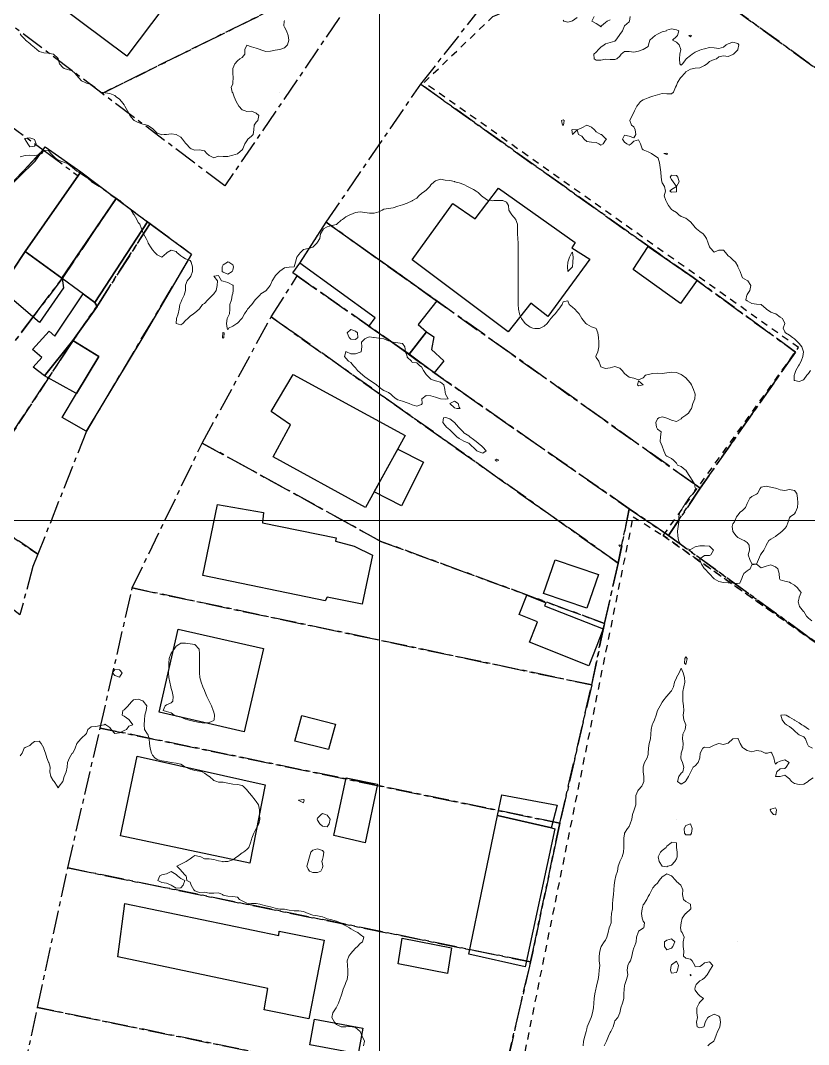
# Model space of a CAD drawing. Header units: centimetres. Extents: x 0 to 642158, y -847 to 649707.
# Drawn here: x 615928.8 to 616012.3, y 621031.9 to 621140.3 of the extents above; entities that cross this region are included whole.
import ezdxf

# ---------------------------------------------------------------- set-up
doc = ezdxf.new("R2010")
doc.units = ezdxf.units.CM
doc.header["$MEASUREMENT"] = 0
doc.linetypes.add('CENTERX2', pattern=[4, 2.5, -0.5, 0.5, -0.5])
doc.linetypes.add('JIS_02_0.7', pattern=[1.35, 0.75, -0.6])
for name, color, linetype, lineweight in [('MEV_grille', 254, 'Continuous', 9), ('WAL_parcellaire agricole', 7, 'JIS_02_0.7', 25), ('WAL_topographie 0.5', 253, 'Continuous', 20)]:
    doc.layers.add(name, color=color, linetype=linetype, lineweight=lineweight)
doc.layers.add('SPW_batiments', color=7, linetype='Continuous')
doc.layers.add('SPW_parcellaire cadastral', color=7, linetype='CENTERX2', lineweight=25, true_color=0xff0542)

# ---------------------------------------------------------------- blocks, each defined once
blk = doc.blocks.new('*U114')
at = {"layer": 'MEV_grille', "transparency": 33554687}
blk.add_lwpolyline([(-1338.46, 0), (1338.46, 0)], dxfattribs=at)
blk = doc.blocks.new('*U115')
at = {"layer": 'MEV_grille', "color": 0, "linetype": 'ByBlock', "lineweight": -2, "transparency": 16777216}
blk.add_blockref('*U114', (0, -1300), dxfattribs=at)
blk = doc.blocks.new('*U112')
at = {"layer": 'MEV_grille', "transparency": 33554687}
blk.add_lwpolyline([(0, 1825.48), (0, -1825.48)], dxfattribs=at)
blk = doc.blocks.new('*U113')
at = {"layer": 'MEV_grille', "color": 0, "linetype": 'ByBlock', "lineweight": -2, "transparency": 16777216}
blk.add_blockref('*U112', (600, 0), dxfattribs=at)

msp = doc.modelspace()

# ---------------------------------------------------------------- linework, layer by layer
at = {"layer": 'SPW_batiments'}
for points in [[(615945.27, 621143.49), (615940.02, 621136.55), (615930.43, 621143.76), (615935.68, 621150.74), (615945.27, 621143.49)], [(615935.16, 621124.29), (615929.28, 621115.85), (615927.95, 621113.88), (615923.9, 621116.48), (615922.94, 621115), (615918.57, 621118.02), (615923.15, 621120.29), (615926.85, 621122.03), (615930.32, 621125.42), (615931.4, 621126.94), (615935.16, 621124.29)], [(615938.89, 621121.46), (615933.14, 621113.03), (615929.28, 621115.85), (615935.16, 621124.29), (615938.89, 621121.46)], [(615987.53, 621116.81), (615987.18, 621116.26), (615989.07, 621115.06), (615984.65, 621108.97), (615982.84, 621110.4), (615980.43, 621107.36), (615970.27, 621114.98), (615974.58, 621120.93), (615976.95, 621119.34), (615979.42, 621122.56), (615987.53, 621116.81)], [(615942.24, 621119), (615936.65, 621110.46), (615933.17, 621113.01), (615933.14, 621113.03), (615938.89, 621121.46), (615942.24, 621119)], [(615946.9, 621115.59), (615941.72, 621106.79), (615935.74, 621096.82), (615933.19, 621098.29), (615934.71, 621100.82), (615937.07, 621104.75), (615934.32, 621106.44), (615936.89, 621110.03), (615936.65, 621110.46), (615942.24, 621119), (615946.9, 621115.59)], [(615969.23, 621113.26), (615972.86, 621110.64), (615970.91, 621108.12), (615971.8, 621107.35), (615969.95, 621104.99), (615965.67, 621107.93), (615966.33, 621108.84), (615958.35, 621114.63), (615961.16, 621118.96), (615969.23, 621113.26)], [(615933.33, 621112), (615930.77, 621108.35), (615922.94, 621115), (615923.9, 621116.48), (615927.95, 621113.88), (615929.28, 621115.85), (615933.14, 621113.03), (615933.17, 621113.01), (615933.33, 621112)], [(616000.44, 621112.83), (615998.7, 621110.37), (615993.67, 621113.94), (615995.25, 621116.41), (616000.44, 621112.83)], [(615936.65, 621110.46), (615936.89, 621110.03), (615934.32, 621106.44), (615931.3, 621102.68), (615930.12, 621103.61), (615931.02, 621104.62), (615930.06, 621105.47), (615931.8, 621107.43), (615932.42, 621106.89), (615935.41, 621111.37), (615936.65, 621110.46)], [(615972.55, 621106.82), (615972.3, 621105.47), (615973.63, 621104.3), (615972.58, 621103.02), (615969.95, 621104.99), (615971.8, 621107.35), (615972.55, 621106.82)], [(615937.07, 621104.75), (615934.71, 621100.82), (615934.62, 621100.87), (615931.3, 621102.68), (615934.32, 621106.44), (615937.07, 621104.75)], [(615969.54, 621096.36), (615965.31, 621088.76), (615955.55, 621094.11), (615957.36, 621097.49), (615955.32, 621098.93), (615957.67, 621102.82), (615969.54, 621096.36)], [(615968.75, 621094.93), (615971.48, 621093.54), (615969.14, 621088.92), (615966.23, 621090.4), (615968.75, 621094.93)], [(615954.52, 621088.21), (615954.4, 621087.12), (615962.22, 621085.55), (615962.14, 621085.2), (615964.13, 621084.65), (615966.07, 621083.72), (615964.95, 621078.51), (615961.25, 621079.24), (615961.06, 621078.88), (615948.08, 621081.56), (615949.65, 621089.08), (615954.52, 621088.21)], [(615990, 621081.66), (615988.78, 621078.1), (615984.18, 621079.65), (615985.41, 621083.22), (615990, 621081.66)], [(615984.39, 621078.59), (615984.3, 621078.35), (615990.51, 621075.89), (615989.82, 621074.15), (615988.97, 621072), (615982.7, 621074.49), (615983.36, 621076.17), (615983.55, 621076.64), (615981.59, 621077.41), (615982.41, 621079.46), (615984.36, 621078.69), (615984.43, 621078.66), (615984.39, 621078.59)], [(615954.52, 621073.83), (615952.48, 621065), (615943.48, 621067.08), (615945.48, 621075.88), (615954.52, 621073.83)], [(615962.16, 621065.81), (615961.4, 621063.14), (615957.83, 621064.01), (615958.59, 621066.73), (615962.16, 621065.81)], [(615954.69, 621059.39), (615953.06, 621051.1), (615939.35, 621053.99), (615941.14, 621062.43), (615954.69, 621059.39)], [(615966.6, 621059.44), (615965.3, 621053.24), (615961.97, 621054.01), (615963.29, 621060.13), (615966.6, 621059.44)], [(615985.62, 621057.24), (615985.04, 621054.95), (615985.01, 621054.81), (615979.29, 621056.14), (615979.77, 621058.32), (615985.62, 621057.24)], [(615985.01, 621054.81), (615985.36, 621054.73), (615982.23, 621040.12), (615976.27, 621041.44), (615979.29, 621056.14), (615985.01, 621054.81)], [(615956.14, 621043.42), (615956.18, 621043.88), (615960.94, 621042.92), (615959.31, 621034.6), (615954.58, 621035.55), (615954.99, 621037.82), (615939.08, 621041.16), (615939.83, 621046.81), (615956.14, 621043.42)], [(615974.42, 621042.12), (615974.01, 621039.41), (615968.77, 621040.44), (615969.19, 621043.13), (615974.42, 621042.12)], [(615964.54, 621030.9), (615959.42, 621031.85), (615959.92, 621034.56), (615965.04, 621033.62), (615964.54, 621030.9)]]:
    msp.add_lwpolyline(points, dxfattribs=at)
at = {"layer": 'SPW_parcellaire cadastral'}
for points in [[(616035.5, 621166.11), (616047.35, 621170.86), (616052.89, 621172.89), (616073.56, 621181.47), (616072.83, 621192.06), (616135.77, 621218.36), (616142.41, 621213.16), (616060.99, 621100.59), (615994.47, 621148.69), (616035.5, 621166.11)], [(615967.07, 621147.26), (615937.43, 621132.6), (615925.29, 621141.75), (615941.69, 621164.38), (615967.07, 621147.26)], [(616031.54, 621061.05), (615997.42, 621085.79), (616000.77, 621090.8), (616010.87, 621105.21), (616000.04, 621113.1), (615996.43, 621115.6), (615971.18, 621133.57), (615977.64, 621141.8), (615978.55, 621142.17), (615994.47, 621148.69), (616060.99, 621100.59), (616031.54, 621061.05)], [(615967.07, 621147.26), (615950.43, 621122.81), (615937.43, 621132.6), (615967.07, 621147.26)], [(615971.18, 621133.57), (615996.43, 621115.6), (616000.04, 621113.1), (616010.87, 621105.21), (616000.77, 621090.8), (615971.87, 621111.35), (615961.16, 621118.96), (615971.18, 621133.57)], [(615868.54, 621112.39), (615877.69, 621115.3), (615877.71, 621115.13), (615880.36, 621115.61), (615880.21, 621116.56), (615883.14, 621117.19), (615885.44, 621117.68), (615897.54, 621121.68), (615898.58, 621117.17), (615927.04, 621129.66), (615931.18, 621126.62), (615926.41, 621121.57), (615923.85, 621120.37), (615914.09, 621115.78), (615909.93, 621113.83), (615908.43, 621113.13), (615907.16, 621111.34), (615901.75, 621103.71), (615885.72, 621099.03), (615877.32, 621097.73), (615876.28, 621107.21), (615869.42, 621104.53), (615868.54, 621112.39)], [(615924.07, 621100.91), (615914.09, 621115.78), (615923.85, 621120.37), (615926.41, 621121.57), (615931.18, 621126.62), (615934.88, 621123.88), (615935.16, 621124.29), (615938.9, 621121.46), (615933.18, 621113), (615930.33, 621109.23), (615924.07, 621100.91)], [(615927.8, 621096.48), (615925.95, 621096.22), (615924.26, 621096.98), (615923.12, 621098.41), (615923.53, 621100.2), (615923.63, 621100.33), (615924.07, 621100.91), (615930.33, 621109.23), (615933.18, 621113), (615938.9, 621121.46), (615942.5, 621118.82), (615937.03, 621110.3), (615934.34, 621106.43), (615927.8, 621096.48)], [(615930.62, 621083.81), (615923.15, 621088.89), (615926.32, 621094.06), (615927.8, 621096.48), (615934.34, 621106.43), (615937.03, 621110.3), (615942.5, 621118.82), (615946.9, 621115.59), (615935.75, 621096.82), (615930.62, 621083.81)], [(616000.77, 621090.8), (615997.42, 621085.79), (615993.25, 621088.61), (615972.42, 621103.14), (615969.16, 621105.52), (615958.09, 621113.27), (615957.64, 621113.6), (615958.35, 621114.62), (615961.16, 621118.96), (615971.87, 621111.35), (616000.77, 621090.8)], [(615955.32, 621108.93), (615958.09, 621113.27), (615969.16, 621105.52), (615972.42, 621103.14), (615993.25, 621088.61), (615992.09, 621082.87), (615955.32, 621108.93)], [(615901.75, 621103.71), (615907.16, 621111.34), (615926.32, 621094.06), (615923.15, 621088.89), (615930.62, 621083.81), (615930.08, 621082.5), (615928.71, 621077.37), (615919.48, 621084.65), (615922.72, 621088.46), (615917.23, 621092.8), (615914.13, 621088.87), (615911.22, 621091.2), (615899.45, 621100.47), (615901.75, 621103.71)], [(616031.54, 621061.05), (616071.3, 621032.52), (616131.44, 621110.21), (616203.86, 621055.11), (616144.73, 620974.53), (616080.2, 620885.53), (616077.16, 620887.87), (616061.83, 620900.38), (616015.82, 620937.44), (615969, 620975.45), (615975.67, 621007.18), (615976.31, 621011.06), (615979.34, 621025.79), (615982.81, 621040.63), (615983.01, 621041.57), (615985.55, 621053.65), (615985.91, 621055.31), (615989.28, 621069.96), (615990.63, 621076.48), (615992.09, 621082.87), (615993.25, 621088.61), (615997.42, 621085.79), (616031.54, 621061.05)], [(615955.32, 621108.93), (615992.09, 621082.87), (615990.63, 621076.48), (615966.96, 621085.16), (615948.03, 621095.58), (615955.32, 621108.93)], [(615990.63, 621076.48), (615989.28, 621069.96), (615940.61, 621080.23), (615948.03, 621095.58), (615966.96, 621085.16), (615990.63, 621076.48)], [(615989.28, 621069.96), (615985.91, 621055.31), (615937.22, 621065.39), (615940.61, 621080.23), (615989.28, 621069.96)], [(615985.91, 621055.31), (615985.55, 621053.65), (615983.01, 621041.57), (615982.81, 621040.63), (615933.78, 621050.58), (615937.22, 621065.39), (615985.91, 621055.31)], [(615930.57, 621035.79), (615933.78, 621050.58), (615982.81, 621040.63), (615979.34, 621025.79), (615930.57, 621035.79)], [(615976.31, 621011.06), (615967.94, 621012.78), (615964.95, 621013.39), (615927.39, 621021.08), (615930.57, 621035.79), (615979.34, 621025.79), (615976.31, 621011.06)]]:
    msp.add_lwpolyline(points, dxfattribs=at)
at = {"layer": 'WAL_parcellaire agricole'}
for points in [[(616185.18, 621179.79), (616158.05, 621144.69), (616071.36, 621033.53), (615996.86, 621085.77), (616011.19, 621105.69), (615971.52, 621133.77), (615978.81, 621140.74), (616073.97, 621180.78), (616142.8, 621213.76), (616185.18, 621179.79)], [(615993.69, 621087.77), (615996.86, 621085.77), (616071.36, 621033.53), (616158.05, 621144.69), (616223.15, 621092.3), (616150.53, 620998.96), (616089.78, 620911.09), (616081.78, 620901.78), (616076.08, 620902.28), (616069.98, 620895.38), (615970.47, 620972.87), (615993.69, 621087.77)]]:
    msp.add_lwpolyline(points, dxfattribs=at)
at = {"layer": 'WAL_topographie 0.5'}
for points in [[(615956.75, 621140.34), (615956.71, 621140.25), (615956.67, 621139.75), (615956.75, 621139.61), (615956.96, 621139.25), (615957.12, 621138.75), (615957.21, 621138.25), (615957.07, 621137.75), (615956.75, 621137.44), (615956.25, 621137.25), (615956.25, 621137.25), (615955.75, 621137.19), (615955.25, 621137.08), (615954.75, 621137.04), (615954.25, 621137.22), (615954.17, 621137.25), (615953.75, 621137.4), (615953.25, 621137.55), (615952.75, 621137.73), (615952.55, 621137.25), (615952.53, 621136.75), (615952.25, 621136.4), (615952, 621136.25), (615951.75, 621136.05), (615951.49, 621135.75), (615951.28, 621135.25), (615951.27, 621134.75), (615951.31, 621134.25), (615951.28, 621133.75), (615951.25, 621133.6), (615951.1, 621133.25), (615951.18, 621132.75), (615951.25, 621132.68), (615951.42, 621132.25), (615951.61, 621131.75), (615951.75, 621131.49), (615951.9, 621131.25), (615952.25, 621130.86), (615952.58, 621130.75), (615952.75, 621130.7), (615953.25, 621130.73), (615953.75, 621130.52), (615954.02, 621130.25), (615953.92, 621129.75), (615953.75, 621129.55), (615953.54, 621129.25), (615953.49, 621128.75), (615953.42, 621128.25), (615953.25, 621128.09), (615952.87, 621127.75), (615952.75, 621127.59), (615952.54, 621127.25), (615952.34, 621126.75), (615952.25, 621126.63), (615951.81, 621126.25)], [(615986.25, 621140.38), (615986.34, 621140.25), (615986.75, 621140.15), (615987.16, 621140.25), (615987.25, 621140.29), (615987.75, 621140.63)], [(615989.53, 621140.75), (615989.31, 621140.25), (615989.75, 621140.02), (615990.15, 621139.75), (615990.25, 621139.66), (615990.32, 621139.75), (615990.75, 621140.11), (615990.91, 621140.25), (615991.25, 621140.39)], [(615993.35, 621140.75), (615993.29, 621140.25), (615993.25, 621140.19), (615992.75, 621139.75), (615992.75, 621139.75), (615992.54, 621139.25), (615992.25, 621138.83), (615992.19, 621138.75), (615991.83, 621138.25), (615991.75, 621138.14), (615991.25, 621138), (615990.75, 621137.86), (615990.61, 621137.75), (615990.25, 621137.52), (615990.02, 621137.25), (615989.75, 621136.98), (615989.52, 621136.75), (615989.54, 621136.25), (615989.75, 621136.11), (615990.25, 621136.12), (615990.75, 621136.22), (615991.25, 621136.21), (615991.75, 621136.19), (615991.93, 621136.25), (615992.25, 621136.55), (615992.39, 621136.75), (615992.75, 621137.05), (615993.25, 621137.04), (615993.75, 621136.97), (615994.25, 621137.09), (615994.75, 621137.25), (615994.75, 621137.25), (615995.25, 621137.58), (615995.3, 621137.75), (615995.45, 621138.25), (615995.75, 621138.52), (615996.01, 621138.75), (615996.25, 621138.87), (615996.75, 621139.12), (615997.19, 621139.25), (615997.25, 621139.29), (615997.75, 621139.43), (615998.25, 621139.34), (615998.5, 621139.25), (615998.38, 621138.75), (615998.25, 621138.65), (615997.85, 621138.25), (615998.25, 621138.03), (615998.56, 621137.75), (615998.72, 621137.25), (615998.61, 621136.75), (615998.57, 621136.25), (615998.63, 621135.75), (615998.75, 621135.58), (615998.9, 621135.75), (615999.25, 621136.19), (615999.29, 621136.25), (615999.75, 621136.63), (615999.92, 621136.75), (616000.25, 621136.99), (616000.75, 621137.2), (616000.92, 621137.25), (616001.25, 621137.32), (616001.75, 621137.46), (616002.25, 621137.44), (616002.75, 621137.35), (616003.25, 621137.52), (616003.52, 621137.75), (616003.75, 621137.85), (616004.25, 621138.02), (616004.75, 621137.88), (616004.86, 621137.75), (616004.78, 621137.25), (616004.75, 621137.23), (616004.3, 621136.75), (616004.25, 621136.71), (616003.75, 621136.5), (616003.25, 621136.6), (616002.75, 621136.48), (616002.5, 621136.25), (616002.25, 621136.18), (616001.75, 621135.99), (616001.51, 621135.75), (616001.25, 621135.56), (616000.75, 621135.3), (616000.25, 621135.27), (616000.12, 621135.25), (615999.75, 621135.19), (615999.25, 621134.89), (615999.16, 621134.75), (615998.75, 621134.32), (615998.7, 621134.25), (615998.36, 621133.75), (615998.25, 621133.43), (615998.15, 621133.25), (615997.95, 621132.75), (615997.75, 621132.55), (615997.25, 621132.56), (615996.75, 621132.6), (615996.25, 621132.47), (615995.75, 621132.31), (615995.53, 621132.25), (615995.25, 621132.13), (615994.75, 621131.93), (615994.46, 621131.75), (615994.25, 621131.47), (615994.05, 621131.25), (615993.82, 621130.75), (615993.75, 621130.58), (615993.56, 621130.25), (615993.32, 621129.75), (615993.5, 621129.25), (615993.75, 621129.07), (615993.88, 621128.75), (615993.97, 621128.25), (615993.75, 621127.89), (615993.25, 621128.08), (615992.75, 621128.17), (615992.54, 621127.75), (615992.75, 621127.44), (615993, 621127.25), (615993.25, 621127.14), (615993.46, 621127.25), (615993.75, 621127.54), (615994.25, 621127.69), (615994.47, 621127.25), (615994.63, 621126.75), (615994.75, 621126.62), (615995.25, 621126.41), (615995.62, 621126.25), (615995.75, 621126.14), (615996.25, 621125.82), (615996.32, 621125.75), (615996.47, 621125.25), (615996.53, 621124.75), (615996.62, 621124.25), (615996.63, 621123.75), (615996.7, 621123.25), (615996.75, 621123.12), (615996.98, 621122.75), (615997.1, 621122.25), (615996.96, 621121.75), (615997.12, 621121.25), (615997.25, 621121.04), (615997.43, 621120.75), (615997.75, 621120.32), (615997.86, 621120.25), (615998.25, 621120), (615998.51, 621119.75), (615998.75, 621119.58), (615999.25, 621119.4), (615999.44, 621119.25), (615999.75, 621119.02), (615999.95, 621118.75), (616000.25, 621118.39), (616000.38, 621118.25), (616000.75, 621117.97), (616001.08, 621117.75), (616001.25, 621117.54), (616001.45, 621117.25), (616001.62, 621116.75), (616001.75, 621116.36), (616001.82, 621116.25), (616002.25, 621115.79), (616002.75, 621115.99), (616003.25, 621115.99), (616003.46, 621115.75), (616003.75, 621115.42), (616003.94, 621115.25), (616004.25, 621114.97), (616004.53, 621114.75), (616004.75, 621114.31), (616004.78, 621114.25), (616005.02, 621113.75), (616005.18, 621113.25), (616005.25, 621113.08), (616005.75, 621112.79), (616005.81, 621112.75), (616006.13, 621112.25), (616006.03, 621111.75), (616005.75, 621111.31), (616005.71, 621111.25), (616005.61, 621110.75), (616005.75, 621110.63), (616006.25, 621110.35), (616006.75, 621110.28), (616007.25, 621110.25), (616007.25, 621110.25), (616007.75, 621109.79), (616007.79, 621109.75), (616008.25, 621109.43), (616008.75, 621109.27), (616008.79, 621109.25), (616009.25, 621108.92), (616009.5, 621108.75), (616009.75, 621108.25), (616009.75, 621108.25), (616009.75, 621108.25), (616009.55, 621107.75), (616009.75, 621107.37), (616009.82, 621107.25), (616010.25, 621107.01), (616010.55, 621106.75), (616010.75, 621106.63), (616011.11, 621106.25), (616011.25, 621106.13), (616011.55, 621105.75), (616011.71, 621105.25), (616011.66, 621104.75), (616011.48, 621104.25), (616011.25, 621103.85), (616011.2, 621103.75), (616010.91, 621103.25), (616010.75, 621102.83), (616010.72, 621102.75), (616010.73, 621102.25), (616010.75, 621102.2), (616011.25, 621102.11), (616011.64, 621102.25), (616011.75, 621102.31), (616012.07, 621102.75), (616012.25, 621102.95), (616012.46, 621103.25)], [(615951.81, 621126.25), (615951.75, 621126.21), (615951.25, 621126.05), (615950.75, 621125.93), (615950.25, 621125.94), (615949.75, 621125.96), (615949.25, 621125.79), (615948.75, 621126.04), (615948.52, 621126.25), (615948.25, 621126.54), (615947.75, 621126.63), (615947.25, 621126.6), (615946.86, 621126.75), (615946.75, 621126.8), (615946.31, 621127.25), (615946.25, 621127.35), (615945.92, 621127.75), (615945.75, 621127.97), (615945.25, 621128.25), (615945.25, 621128.25), (615944.75, 621128.31), (615944.25, 621128.26), (615944, 621128.25), (615943.75, 621128.23), (615943.68, 621128.25), (615943.25, 621128.4), (615942.89, 621128.75), (615942.75, 621128.89), (615942.25, 621129.22), (615942.2, 621129.25), (615941.75, 621129.36), (615941.25, 621129.51), (615940.83, 621129.75), (615940.75, 621129.8), (615940.37, 621130.25), (615940.25, 621130.5), (615940.1, 621130.75), (615939.84, 621131.25), (615939.75, 621131.4), (615939.47, 621131.75), (615939.25, 621131.99), (615938.92, 621132.25), (615938.75, 621132.39), (615938.25, 621132.6), (615937.75, 621132.66), (615937.29, 621132.75), (615937.25, 621132.76), (615936.75, 621133.14), (615936.64, 621133.25), (615936.25, 621133.55), (615935.75, 621133.7), (615935.63, 621133.75), (615935.25, 621133.93), (615934.95, 621134.25), (615934.75, 621134.5), (615934.53, 621134.75), (615934.25, 621134.98), (615933.75, 621135.14), (615933.41, 621135.25), (615933.25, 621135.34), (615932.92, 621135.75), (615932.78, 621136.25), (615932.75, 621136.3), (615932.27, 621136.75), (615932.25, 621136.76), (615931.75, 621136.86), (615931.25, 621136.89), (615930.75, 621137.05), (615930.5, 621137.25), (615930.25, 621137.46), (615929.92, 621137.75), (615929.75, 621137.9), (615929.31, 621138.25), (615929.25, 621138.3), (615928.83, 621138.75), (615928.75, 621138.91)], [(615999.85, 621138.75), (615999.75, 621138.58), (615999.58, 621138.75), (615999.75, 621138.79), (615999.85, 621138.75)], [(615956.25, 621132.75), (615956.25, 621132.75), (615956.25, 621132.75), (615956.25, 621132.75), (615956.25, 621132.75)], [(615986.25, 621129.23), (615986.3, 621129.25), (615986.38, 621129.75), (615986.25, 621129.81), (615986.08, 621129.75), (615986.2, 621129.25), (615986.25, 621129.23)], [(615990.25, 621127.11), (615990.5, 621127.25), (615990.75, 621127.65), (615990.85, 621127.75), (615990.75, 621127.83), (615990.33, 621128.25), (615990.25, 621128.27), (615989.75, 621128.54), (615989.58, 621128.75), (615989.25, 621129.03), (615988.75, 621129.25), (615988.25, 621128.96), (615987.75, 621128.75), (615987.89, 621128.25), (615988.25, 621128.08), (615988.47, 621127.75), (615988.75, 621127.53), (615989.25, 621127.45), (615989.75, 621127.39), (615990.03, 621127.25), (615990.25, 621127.11)], [(615930.44, 621127.25), (615930.25, 621127.01), (615929.75, 621126.95), (615929.56, 621127.25), (615929.25, 621127.72), (615929.2, 621127.75), (615929.25, 621127.82), (615929.75, 621127.91), (615930.19, 621127.75), (615930.25, 621127.71), (615930.44, 621127.25)], [(615987.25, 621128.25), (615987.75, 621128.75), (615987.25, 621128.77), (615987.19, 621128.75), (615987.25, 621128.25)], [(615928.75, 621125.9), (615929.25, 621126.04), (615929.75, 621126.08), (615930.25, 621126.03), (615930.75, 621126.09), (615931.03, 621126.25), (615931.25, 621126.58), (615931.75, 621126.55), (615932, 621126.25), (615932.25, 621126), (615932.48, 621125.75), (615932.75, 621125.53), (615933.25, 621125.36), (615933.55, 621125.25), (615933.75, 621125.17), (615934.25, 621124.78), (615934.28, 621124.75), (615934.75, 621124.37), (615934.95, 621124.25), (615935.25, 621124.06), (615935.73, 621123.75), (615935.75, 621123.73), (615936.25, 621123.3), (615936.31, 621123.25), (615936.75, 621122.97), (615937.12, 621122.75), (615937.25, 621122.67), (615937.75, 621122.36), (615937.89, 621122.25), (615938.25, 621121.98), (615938.57, 621121.75), (615938.75, 621121.61), (615939.25, 621121.28), (615939.28, 621121.25), (615939.75, 621120.83), (615939.86, 621120.75), (615940.25, 621120.45), (615940.48, 621120.25), (615940.75, 621119.83), (615940.82, 621119.75), (615941.1, 621119.25), (615941.25, 621118.92), (615941.4, 621118.75), (615941.59, 621118.25), (615941.75, 621117.89), (615941.82, 621117.75), (615942.08, 621117.25), (615942.25, 621116.88), (615942.31, 621116.75), (615942.6, 621116.25), (615942.75, 621116.05), (615943.01, 621115.75), (615943.25, 621115.51), (615943.75, 621115.25), (615944.25, 621115.69), (615944.3, 621115.75), (615944.75, 621116.02), (615945.25, 621115.88), (615945.35, 621115.75), (615945.75, 621115.39), (615945.98, 621115.25), (615946.25, 621115.1), (615946.75, 621114.92), (615946.86, 621114.75), (615947.01, 621114.25), (615947, 621113.75), (615946.81, 621113.25), (615946.75, 621113.15), (615946.42, 621112.75), (615946.25, 621112.29), (615946.24, 621112.25), (615946.25, 621111.75), (615946.25, 621111.75), (615946.25, 621111.75), (615946.1, 621111.25), (615945.87, 621110.75), (615945.75, 621110.45), (615945.66, 621110.25), (615945.58, 621109.75), (615945.49, 621109.25), (615945.29, 621108.75), (615945.25, 621108.25), (615945.75, 621108.09), (615945.96, 621108.25), (615946.25, 621108.54), (615946.5, 621108.75), (615946.75, 621109.03), (615947.11, 621109.25), (615947.25, 621109.38), (615947.7, 621109.75), (615947.75, 621109.79), (615948.07, 621110.25), (615948.25, 621110.37), (615948.63, 621110.75), (615948.75, 621110.88), (615949.13, 621111.25), (615949.25, 621111.38), (615949.51, 621111.75), (615949.62, 621112.25), (615949.65, 621112.75), (615949.25, 621113.25), (615949.25, 621113.25), (615949.25, 621113.25), (615949.75, 621113.31), (615949.8, 621113.25), (615950.08, 621112.75), (615950.25, 621112.73), (615950.75, 621112.57), (615951.25, 621112.31), (615951.31, 621112.25), (615951.3, 621111.75), (615951.25, 621111.42), (615951.2, 621111.25), (615951.11, 621110.75), (615950.95, 621110.25), (615950.95, 621109.75), (615950.91, 621109.25), (615950.75, 621108.9), (615950.66, 621108.75), (615950.6, 621108.25), (615950.67, 621107.75), (615950.75, 621107.58), (615950.82, 621107.75), (615951.25, 621107.97), (615951.7, 621108.25), (615951.75, 621108.28), (615952.22, 621108.75), (615952.25, 621108.8), (615952.51, 621109.25), (615952.75, 621109.62), (615952.83, 621109.75), (615953.25, 621110.22), (615953.28, 621110.25), (615953.63, 621110.75), (615953.75, 621110.86), (615954.11, 621111.25), (615954.25, 621111.37), (615954.75, 621111.71), (615954.79, 621111.75), (615955.22, 621112.25), (615955.25, 621112.32), (615955.43, 621112.75), (615955.74, 621113.25), (615955.75, 621113.27), (615956.22, 621113.75), (615956.25, 621113.78), (615956.75, 621114.13), (615957.25, 621114.22), (615957.75, 621114.24), (615957.77, 621114.25), (615957.9, 621114.75), (615958.03, 621115.25), (615958.25, 621115.56), (615958.42, 621115.75), (615958.75, 621116.07), (615959.25, 621116.19), (615959.54, 621116.25), (615959.75, 621116.31), (615960.16, 621116.75), (615960.25, 621116.85), (615960.47, 621117.25), (615960.54, 621117.75), (615960.75, 621118.1), (615960.87, 621118.25), (615961.25, 621118.46), (615961.75, 621118.63), (615962.25, 621118.74), (615962.28, 621118.75), (615962.75, 621119.19), (615962.88, 621119.25), (615963.25, 621119.55), (615963.65, 621119.75), (615963.75, 621119.77), (615964.25, 621119.98), (615964.75, 621120.07), (615965.25, 621120.01), (615965.75, 621119.92), (615966.25, 621119.93), (615966.75, 621120.06), (615967.07, 621120.25), (615967.25, 621120.36), (615967.75, 621120.43), (615968.25, 621120.49), (615968.75, 621120.68), (615969, 621120.75), (615969.25, 621120.8), (615969.75, 621120.98), (615970.25, 621121.23), (615970.3, 621121.25), (615970.75, 621121.5), (615970.97, 621121.75), (615971.25, 621122), (615971.61, 621122.25), (615971.75, 621122.35), (615972.12, 621122.75), (615972.25, 621122.91), (615972.61, 621123.25), (615972.75, 621123.35), (615973.25, 621123.52), (615973.75, 621123.42), (615974.25, 621123.37), (615974.75, 621123.27), (615974.8, 621123.25), (615975.25, 621123.12), (615975.75, 621122.95), (615976.14, 621122.75), (615976.25, 621122.69), (615976.75, 621122.42), (615977.04, 621122.25), (615977.25, 621122.11), (615977.62, 621121.75), (615977.75, 621121.65), (615978.25, 621121.3), (615978.64, 621121.25), (615978.75, 621121.24), (615978.92, 621121.25), (615979.25, 621121.27), (615979.75, 621121.27), (615979.86, 621121.25), (615980.25, 621121.08), (615980.46, 621120.75), (615980.51, 621120.25), (615980.75, 621119.84), (615980.81, 621119.75), (615981.24, 621119.25), (615981.25, 621119.22), (615981.43, 621118.75), (615981.43, 621118.25), (615981.43, 621117.75), (615981.45, 621117.25), (615981.48, 621116.75), (615981.5, 621116.25), (615981.5, 621115.75), (615981.5, 621115.25), (615981.5, 621114.75), (615981.5, 621114.25), (615981.5, 621113.75), (615981.5, 621113.25), (615981.5, 621112.75), (615981.5, 621112.25), (615981.5, 621111.75), (615981.5, 621111.25), (615981.5, 621110.75), (615981.5, 621110.25), (615981.52, 621109.75), (615981.62, 621109.25), (615981.75, 621108.98), (615981.85, 621108.75), (615982.23, 621108.25), (615982.25, 621108.23), (615982.75, 621107.86), (615983.04, 621107.75), (615983.25, 621107.7), (615983.75, 621107.71), (615983.82, 621107.75), (615984.25, 621107.97), (615984.55, 621108.25), (615984.75, 621108.49), (615984.97, 621108.75), (615985.25, 621109.1), (615985.41, 621109.25), (615985.75, 621109.72), (615985.8, 621109.75), (615986.16, 621110.25), (615986.25, 621110.55), (615986.75, 621110.64), (615986.91, 621110.25), (615987.25, 621109.98), (615987.49, 621109.75), (615987.75, 621109.46), (615987.97, 621109.25), (615988.25, 621108.75), (615988.25, 621108.75), (615988.66, 621108.25), (615988.75, 621108.16), (615989.25, 621107.9), (615989.67, 621107.75), (615989.75, 621107.7), (615989.95, 621107.25), (615990, 621106.75), (615990.03, 621106.25), (615990.05, 621105.75), (615989.92, 621105.25), (615989.75, 621104.85), (615989.73, 621104.75), (615989.75, 621104.62), (615990.05, 621104.25), (615990.2, 621103.75), (615990.25, 621103.65), (615990.75, 621103.47), (615991.25, 621103.54), (615991.75, 621103.67), (615992.25, 621103.51), (615992.5, 621103.25), (615992.75, 621102.96), (615992.98, 621102.75), (615993.25, 621102.55), (615993.75, 621102.44), (615994.25, 621102.28), (615994.75, 621102.48), (615995, 621102.75), (615995.25, 621102.84), (615995.75, 621102.96), (615996.25, 621102.98), (615996.75, 621102.96), (615997.25, 621103.01), (615997.75, 621103.1), (615998.25, 621103.04), (615998.75, 621102.85), (615998.88, 621102.75), (615999.25, 621102.47), (615999.45, 621102.25), (615999.75, 621101.93), (615999.85, 621101.75), (616000.07, 621101.25), (616000.24, 621100.75), (616000.21, 621100.25), (616000, 621099.75), (615999.84, 621099.25), (615999.75, 621099.09), (615999.53, 621098.75), (615999.25, 621098.54), (615998.84, 621098.25), (615998.75, 621098.14), (615998.25, 621097.87), (615997.75, 621098), (615997.25, 621098.2), (615997.13, 621098.25), (615996.75, 621098.35), (615996.38, 621098.25), (615996.25, 621098.13), (615996.09, 621097.75), (615996.16, 621097.25), (615996.25, 621097.04), (615996.64, 621096.75), (615996.56, 621096.25), (615996.54, 621095.75), (615996.75, 621095.25), (615996.75, 621095.25), (615996.91, 621094.75), (615997.15, 621094.25), (615997.25, 621094.18), (615997.75, 621093.95), (615997.96, 621093.75), (615998.25, 621093.43), (615998.38, 621093.25), (615998.75, 621093.08), (615999.18, 621092.75), (615999.25, 621092.69), (615999.55, 621092.25), (615999.75, 621091.93), (615999.86, 621091.75), (616000.16, 621091.25), (616000.25, 621090.83), (616000.27, 621090.75), (616000.25, 621090.69), (616000.05, 621090.25), (615999.75, 621089.94), (615999.57, 621089.75), (615999.25, 621089.26), (615999.24, 621089.25), (615998.95, 621088.75), (615998.75, 621088.44), (615998.62, 621088.25), (615998.53, 621087.75), (615998.52, 621087.25), (615998.43, 621086.75), (615998.37, 621086.25), (615998.4, 621085.75), (615998.48, 621085.25), (615998.75, 621084.77), (615998.78, 621084.75), (615999.25, 621084.41), (615999.75, 621084.32), (616000.25, 621084.57), (616000.75, 621084.69), (616001.25, 621084.68), (616001.75, 621084.65), (616002.2, 621084.25), (616001.9, 621083.75), (616001.75, 621083.68), (616001.25, 621083.68), (616000.75, 621083.33), (616000.73, 621083.25), (616000.75, 621083.2), (616000.9, 621082.75), (616001.25, 621082.26), (616001.26, 621082.25), (616001.74, 621081.75), (616001.75, 621081.74), (616002.22, 621081.25), (616002.25, 621081.21), (616002.75, 621080.92), (616003.25, 621080.82), (616003.75, 621080.79), (616004.25, 621080.76), (616004.32, 621080.75), (616004.75, 621080.69), (616004.96, 621080.75), (616005.18, 621081.25), (616005.25, 621081.44), (616005.39, 621081.75), (616005.75, 621082.06), (616006.06, 621082.25), (616006.25, 621082.67), (616006.75, 621082.75), (616006.25, 621082.78), (616006.04, 621083.25), (616005.87, 621083.75), (616005.99, 621084.25), (616005.95, 621084.75), (616005.75, 621085.03), (616005.43, 621085.25), (616005.25, 621085.34), (616004.75, 621085.56), (616004.6, 621085.75), (616004.25, 621086.22), (616004.23, 621086.25), (616004.15, 621086.75), (616004.25, 621087.02), (616004.4, 621087.25), (616004.62, 621087.75), (616004.75, 621087.93), (616005.02, 621088.25), (616005.25, 621088.42), (616005.58, 621088.75), (616005.75, 621089.17), (616005.78, 621089.25), (616006.05, 621089.75), (616006.25, 621089.9), (616006.75, 621090.17), (616006.84, 621090.25), (616007.13, 621090.75), (616007.25, 621090.9), (616007.75, 621091.02), (616008.25, 621090.9), (616008.75, 621090.8), (616008.9, 621090.75), (616009.25, 621090.61), (616009.75, 621090.54), (616010.25, 621090.66), (616010.75, 621090.56), (616011.02, 621090.25), (616011.1, 621089.75), (616011.11, 621089.25), (616011.09, 621088.75), (616010.87, 621088.25), (616010.75, 621088.07), (616010.31, 621087.75), (616010.25, 621087.67), (616010.11, 621087.25), (616009.91, 621086.75), (616009.75, 621086.54), (616009.46, 621086.25), (616009.25, 621086.08), (616008.84, 621085.75), (616008.75, 621085.68), (616008.25, 621085.41), (616008.05, 621085.25), (616007.77, 621084.75), (616007.75, 621084.72), (616007.52, 621084.25), (616007.25, 621083.86), (616007.17, 621083.75), (616006.94, 621083.25), (616006.75, 621082.75), (616007.25, 621082.36), (616007.75, 621082.54), (616008.25, 621082.69), (616008.75, 621082.47), (616009, 621082.25), (616009.14, 621081.75), (616009.18, 621081.25), (616009.25, 621081.08), (616009.75, 621080.94), (616010.25, 621080.85), (616010.39, 621080.75), (616010.75, 621080.51), (616011.09, 621080.25), (616011.25, 621080.01), (616011.48, 621079.75), (616011.27, 621079.25), (616011.25, 621079.18), (616011.15, 621078.75), (616011.25, 621078.42), (616011.3, 621078.25), (616011.73, 621077.75), (616011.75, 621077.73), (616012.03, 621077.25), (616012.25, 621077.03), (616012.6, 621076.75)], [(615997.31, 621126.25), (615997.25, 621126.15), (615996.92, 621126.25), (615997.25, 621126.29), (615997.31, 621126.25)], [(615998.28, 621122.25), (615998.25, 621122.19), (615997.75, 621122.16), (615997.55, 621122.25), (615997.75, 621122.42), (615998.25, 621122.75), (615997.92, 621123.25), (615997.75, 621123.5), (615997.6, 621123.75), (615997.75, 621123.94), (615998.25, 621123.92), (615998.4, 621123.75), (615998.55, 621123.25), (615998.25, 621122.75), (615998.28, 621122.25)], [(615986.75, 621113.75), (615986.75, 621113.75), (615986.75, 621113.75), (615986.73, 621114.25), (615986.75, 621114.75), (615986.75, 621114.75), (615986.92, 621115.25), (615987.19, 621115.75), (615987.25, 621115.78), (615987.26, 621115.75), (615987.31, 621115.25), (615987.29, 621114.75), (615987.25, 621114.25), (615987.25, 621114.25), (615986.75, 621113.75)], [(615951.2, 621113.75), (615950.75, 621113.46), (615950.25, 621113.66), (615950.15, 621113.75), (615950.15, 621114.25), (615950.25, 621114.45), (615950.7, 621114.75), (615950.75, 621114.78), (615950.83, 621114.75), (615951.25, 621114.44), (615951.34, 621114.25), (615951.25, 621113.88), (615951.2, 621113.75)], [(615950.25, 621106.67), (615950.32, 621106.75), (615950.35, 621107.25), (615950.25, 621107.29), (615950.22, 621107.25), (615950.17, 621106.75), (615950.25, 621106.67)], [(615964.25, 621106.55), (615964.51, 621106.75), (615964.46, 621107.25), (615964.25, 621107.44), (615963.75, 621107.62), (615963.38, 621107.25), (615963.6, 621106.75), (615963.75, 621106.57), (615964.25, 621106.55)], [(615971.25, 621099.66), (615971.31, 621099.75), (615971.28, 621100.25), (615971.75, 621100.63), (615972.25, 621100.58), (615972.75, 621100.43), (615973.25, 621100.25), (615973.25, 621100.25), (615973.75, 621100.22), (615974.08, 621100.25), (615973.78, 621100.75), (615973.75, 621100.95), (615973.71, 621101.25), (615973.61, 621101.75), (615973.25, 621102.02), (615972.75, 621102.15), (615972.53, 621102.25), (615972.25, 621102.35), (615971.81, 621102.75), (615971.75, 621102.84), (615971.45, 621103.25), (615971.25, 621103.65), (615971.07, 621103.75), (615970.75, 621104.07), (615970.25, 621104.1), (615970.2, 621104.25), (615969.75, 621104.68), (615969.72, 621104.75), (615969.56, 621105.25), (615969.5, 621105.75), (615969.25, 621106.11), (615968.75, 621106.19), (615968.25, 621106.25), (615968.25, 621106.25), (615967.75, 621106.41), (615967.25, 621106.62), (615966.75, 621106.69), (615966.25, 621106.74), (615966.18, 621106.75), (615965.75, 621106.82), (615965.52, 621106.75), (615965.25, 621106.63), (615964.88, 621106.25), (615964.93, 621105.75), (615964.85, 621105.25), (615964.75, 621105.2), (615964.25, 621105.04), (615963.75, 621105.03), (615963.3, 621105.25), (615963.25, 621105.27), (615963.22, 621105.25), (615963.11, 621104.75), (615963.25, 621104.57), (615963.52, 621104.25), (615963.75, 621104.1), (615964.05, 621103.75), (615964.25, 621103.55), (615964.48, 621103.25), (615964.75, 621103), (615965.03, 621102.75), (615965.25, 621102.59), (615965.75, 621102.25), (615965.75, 621102.25), (615966.25, 621101.93), (615966.47, 621101.75), (615966.75, 621101.52), (615967.09, 621101.25), (615967.25, 621101.15), (615967.75, 621100.92), (615967.99, 621100.75), (615968.25, 621100.52), (615968.58, 621100.25), (615968.75, 621100.16), (615969.25, 621100.01), (615969.75, 621099.85), (615969.95, 621099.75), (615970.25, 621099.61), (615970.75, 621099.48), (615971.25, 621099.66)], [(615994.25, 621101.62), (615994.75, 621101.75), (615994.25, 621102.15), (615994.15, 621101.75), (615994.25, 621101.62)], [(615975.25, 621099.23), (615975.35, 621099.25), (615975.25, 621099.38), (615975.12, 621099.75), (615974.75, 621100), (615974.25, 621099.75), (615974.75, 621099.3), (615975, 621099.25), (615975.25, 621099.23)], [(615977.75, 621094.52), (615978.11, 621094.75), (615977.75, 621095.15), (615977.66, 621095.25), (615977.25, 621095.57), (615977.03, 621095.75), (615976.75, 621095.97), (615976.39, 621096.25), (615976.25, 621096.33), (615975.75, 621096.67), (615975.68, 621096.75), (615975.25, 621097.19), (615975.19, 621097.25), (615974.76, 621097.75), (615974.75, 621097.76), (615974.25, 621098.14), (615973.93, 621098.25), (615973.75, 621098.29), (615973.57, 621098.25), (615973.5, 621097.75), (615973.75, 621097.45), (615973.89, 621097.25), (615974.25, 621096.96), (615974.48, 621096.75), (615974.75, 621096.5), (615975, 621096.25), (615975.25, 621096.07), (615975.75, 621095.79), (615975.82, 621095.75), (615976.25, 621095.56), (615976.59, 621095.25), (615976.75, 621095.09), (615977.12, 621094.75), (615977.25, 621094.69), (615977.75, 621094.52)], [(615979.25, 621093.65), (615979.45, 621093.75), (615979.25, 621093.88), (615979.06, 621093.75), (615979.25, 621093.65)], [(615992.25, 621084.62), (615992.34, 621084.75), (615992.25, 621084.79), (615992.15, 621084.75), (615992.25, 621084.62)], [(615949.3, 621066.25), (615949.25, 621066.21), (615948.75, 621065.98), (615948.25, 621065.9), (615947.75, 621065.98), (615947.25, 621066.08), (615946.75, 621066.19), (615946.49, 621066.25), (615946.25, 621066.35), (615945.75, 621066.55), (615945.25, 621066.67), (615945.06, 621066.75), (615944.75, 621066.99), (615944.25, 621067.14), (615943.89, 621067.25), (615944.1, 621067.75), (615944.25, 621067.86), (615944.75, 621068.07), (615944.9, 621068.25), (615944.93, 621068.75), (615944.83, 621069.25), (615944.75, 621069.58), (615944.71, 621069.75), (615944.59, 621070.25), (615944.48, 621070.75), (615944.46, 621071.25), (615944.49, 621071.75), (615944.48, 621072.25), (615944.52, 621072.75), (615944.71, 621073.25), (615944.75, 621073.31), (615945.05, 621073.75), (615945.25, 621074.06), (615945.53, 621074.25), (615945.75, 621074.39), (615946.25, 621074.38), (615946.75, 621074.32), (615947.25, 621074.25), (615947.25, 621074.25), (615947.71, 621073.75), (615947.75, 621073.25), (615947.75, 621073.25), (615947.75, 621072.75), (615947.75, 621072.25), (615947.75, 621071.75), (615947.75, 621071.25), (615947.78, 621070.75), (615947.91, 621070.25), (615948.1, 621069.75), (615948.25, 621069.38), (615948.3, 621069.25), (615948.51, 621068.75), (615948.75, 621068.25), (615948.75, 621068.25), (615949, 621067.75), (615949.2, 621067.25), (615949.25, 621067.08), (615949.32, 621066.75), (615949.3, 621066.25)], [(615999.25, 621072.14), (615999.29, 621072.25), (615999.4, 621072.75), (615999.25, 621072.95), (615999.15, 621072.75), (615999.12, 621072.25), (615999.25, 621072.14)], [(615939.53, 621071.25), (615939.25, 621070.77), (615938.75, 621070.95), (615938.52, 621071.25), (615938.75, 621071.58), (615939.25, 621071.57), (615939.53, 621071.25)], [(616012.75, 621060.12), (616012.25, 621059.79), (616012.2, 621059.75), (616011.75, 621059.46), (616011.25, 621059.4), (616010.75, 621059.53), (616010.45, 621059.75), (616010.25, 621060.01), (616009.92, 621060.25), (616009.75, 621060.4), (616009.25, 621060.25), (616009.25, 621060.25), (616008.75, 621060.25), (616008.75, 621060.25), (616008.75, 621060.25), (616008.9, 621060.75), (616009.25, 621061.07), (616009.75, 621061.1), (616009.9, 621061.25), (616010.2, 621061.75), (616009.75, 621062.03), (616009.25, 621061.88), (616008.92, 621061.75), (616008.75, 621061.58), (616008.7, 621061.75), (616008.58, 621062.25), (616008.35, 621062.75), (616008.25, 621062.83), (616007.92, 621062.75), (616007.75, 621062.73), (616007.67, 621062.75), (616007.25, 621062.93), (616006.75, 621063.02), (616006.25, 621062.87), (616005.75, 621063.03), (616005.38, 621063.25), (616005.25, 621063.34), (616005.02, 621063.75), (616004.8, 621064.25), (616004.75, 621064.29), (616004.25, 621064.25), (616004.25, 621064.25), (616003.75, 621063.79), (616003.61, 621063.75), (616003.25, 621063.66), (616002.75, 621063.75), (616002.25, 621063.57), (616001.75, 621063.35), (616001.25, 621063.36), (616001.06, 621063.25), (616000.77, 621062.75), (616000.75, 621062.25), (616000.75, 621062.25), (616000.56, 621061.75), (616000.25, 621061.4), (616000.04, 621061.25), (615999.78, 621060.75), (615999.75, 621060.68), (615999.54, 621060.25), (615999.25, 621059.81), (615999.21, 621059.75), (615998.75, 621059.46), (615998.36, 621059.75), (615998.52, 621060.25), (615998.75, 621060.62), (615998.95, 621060.75), (615999.06, 621061.25), (615998.89, 621061.75), (615998.75, 621062.08), (615998.73, 621062.25), (615998.75, 621062.75), (615998.75, 621062.75), (615998.93, 621063.25), (615998.99, 621063.75), (615998.91, 621064.25), (615998.93, 621064.75), (615999.17, 621065.25), (615999.24, 621065.75), (615999.06, 621066.25), (615998.98, 621066.75), (615999.05, 621067.25), (615999.02, 621067.75), (615998.95, 621068.25), (615998.92, 621068.75), (615998.95, 621069.25), (615999.06, 621069.75), (615999.15, 621070.25), (615999.13, 621070.75), (615998.96, 621071.25), (615998.75, 621071.72), (615998.56, 621071.25), (615998.27, 621070.75), (615998.25, 621070.71), (615998.04, 621070.25), (615997.95, 621069.75), (615997.75, 621069.32), (615997.68, 621069.25), (615997.25, 621068.77), (615997.22, 621068.75), (615996.83, 621068.25), (615996.75, 621068.15), (615996.53, 621067.75), (615996.25, 621067.27), (615996.24, 621067.25), (615996.11, 621066.75), (615995.92, 621066.25), (615995.75, 621065.87), (615995.7, 621065.75), (615995.6, 621065.25), (615995.56, 621064.75), (615995.51, 621064.25), (615995.38, 621063.75), (615995.3, 621063.25), (615995.28, 621062.75), (615995.25, 621062.6), (615995.17, 621062.25), (615994.89, 621061.75), (615994.75, 621061.28), (615994.74, 621061.25), (615994.75, 621060.75), (615994.75, 621060.75), (615994.81, 621060.25), (615994.82, 621059.75), (615994.75, 621059.54), (615994.59, 621059.25), (615994.25, 621058.86), (615994.17, 621058.75), (615993.96, 621058.25), (615993.95, 621057.75), (615993.97, 621057.25), (615993.79, 621056.75), (615993.75, 621056.63), (615993.6, 621056.25), (615993.52, 621055.75), (615993.36, 621055.25), (615993.25, 621054.97), (615993.07, 621054.75), (615992.77, 621054.25), (615992.75, 621054.18), (615992.68, 621053.75), (615992.67, 621053.25), (615992.68, 621052.75), (615992.65, 621052.25), (615992.51, 621051.75), (615992.26, 621051.25), (615992.25, 621051.22), (615992.1, 621050.75), (615992, 621050.25), (615991.84, 621049.75), (615991.75, 621049.25), (615991.75, 621049.25), (615991.68, 621048.75), (615991.62, 621048.25), (615991.59, 621047.75), (615991.52, 621047.25), (615991.49, 621046.75), (615991.47, 621046.25), (615991.39, 621045.75), (615991.36, 621045.25), (615991.34, 621044.75), (615991.25, 621044.47), (615991.13, 621044.25), (615991.01, 621043.75), (615990.9, 621043.25), (615990.75, 621042.92), (615990.6, 621042.75), (615990.27, 621042.25), (615990.25, 621042.17), (615990.15, 621041.75), (615990.07, 621041.25), (615990.08, 621040.75), (615990.13, 621040.25), (615990.08, 621039.75), (615990.04, 621039.25), (615989.98, 621038.75), (615989.84, 621038.25), (615989.75, 621037.88), (615989.71, 621037.75), (615989.62, 621037.25), (615989.56, 621036.75), (615989.52, 621036.25), (615989.46, 621035.75), (615989.37, 621035.25), (615989.25, 621034.84), (615989.22, 621034.75), (615989.01, 621034.25), (615988.8, 621033.75), (615988.75, 621033.55), (615988.69, 621033.25), (615988.57, 621032.75), (615988.41, 621032.25), (615988.39, 621031.75)], [(615928.75, 621062.44), (615928.95, 621062.75), (615929.16, 621063.25), (615929.25, 621063.33), (615929.75, 621063.53), (615929.99, 621063.75), (615930.25, 621063.98), (615930.75, 621064), (615930.98, 621063.75), (615931.23, 621063.25), (615931.25, 621063.19), (615931.41, 621062.75), (615931.57, 621062.25), (615931.75, 621061.79), (615931.77, 621061.75), (615931.9, 621061.25), (615931.88, 621060.75), (615931.99, 621060.25), (615932.25, 621059.84), (615932.33, 621059.75), (615932.66, 621059.25), (615932.75, 621059.08), (615932.86, 621059.25), (615933.25, 621059.75), (615933.25, 621059.75), (615933.41, 621060.25), (615933.61, 621060.75), (615933.73, 621061.25), (615933.75, 621061.75), (615933.75, 621061.75), (615933.95, 621062.25), (615934.25, 621062.72), (615934.3, 621062.75), (615934.58, 621063.25), (615934.75, 621063.75), (615934.75, 621063.75), (615935.17, 621064.25), (615935.25, 621064.33), (615935.7, 621064.75), (615935.75, 621064.82), (615935.91, 621065.25), (615936.25, 621065.52), (615936.75, 621065.56), (615937.25, 621065.65), (615937.65, 621065.75), (615937.75, 621065.79), (615937.82, 621065.75), (615938.25, 621065.47), (615938.37, 621065.25), (615938.75, 621064.83), (615939.25, 621064.88), (615939.75, 621065.14), (615940, 621065.25), (615940.25, 621065.58), (615940.69, 621065.75), (615940.3, 621066.25), (615940.25, 621066.29), (615939.75, 621066.67), (615939.56, 621066.75), (615939.61, 621067.25), (615939.75, 621067.33), (615940.17, 621067.75), (615940.25, 621067.86), (615940.59, 621068.25), (615940.75, 621068.38), (615941.25, 621068.47), (615941.75, 621068.27), (615941.78, 621068.25), (615942.14, 621067.75), (615942.07, 621067.25), (615941.93, 621066.75), (615941.92, 621066.25), (615941.86, 621065.75), (615941.91, 621065.25), (615942.24, 621064.75), (615942.25, 621064.73), (615942.4, 621064.25), (615942.43, 621063.75), (615942.5, 621063.25), (615942.64, 621062.75), (615942.75, 621062.52), (615942.99, 621062.25), (615943.25, 621062.06), (615943.75, 621061.91), (615944.25, 621061.84), (615944.7, 621061.75), (615944.75, 621061.74), (615945.25, 621061.69), (615945.75, 621061.56), (615946.25, 621061.25), (615946.25, 621061.25), (615946.75, 621061.03), (615947.25, 621060.91), (615947.75, 621060.83), (615948.02, 621060.75), (615948.25, 621060.61), (615948.75, 621060.26), (615948.78, 621060.25), (615949.25, 621059.85), (615949.58, 621059.75), (615949.75, 621059.65), (615950.25, 621059.65), (615950.75, 621059.55), (615951.25, 621059.46), (615951.75, 621059.43), (615952.25, 621059.32), (615952.36, 621059.25), (615952.75, 621058.85), (615952.83, 621058.75), (615953.25, 621058.26), (615953.26, 621058.25), (615953.64, 621057.75), (615953.75, 621057.6), (615954, 621057.25), (615954.09, 621056.75), (615954.09, 621056.25), (615954.11, 621055.75), (615954.03, 621055.25), (615953.75, 621054.76), (615953.74, 621054.75), (615953.5, 621054.25), (615953.29, 621053.75), (615953.25, 621053.6), (615953.13, 621053.25), (615952.97, 621052.75), (615952.75, 621052.54), (615952.38, 621052.25), (615952.25, 621052.18), (615951.75, 621051.8), (615951.68, 621051.75), (615951.25, 621051.43), (615950.75, 621051.27), (615950.42, 621051.25), (615950.25, 621051.24), (615950.2, 621051.25), (615949.75, 621051.33), (615949.25, 621051.47), (615948.75, 621051.53), (615948.25, 621051.53), (615947.87, 621051.75), (615947.75, 621051.79), (615947.25, 621051.89), (615947.02, 621051.75), (615946.75, 621051.54), (615946.32, 621051.25), (615946.25, 621051.21), (615945.75, 621050.97), (615945.35, 621050.75), (615945.75, 621050.35), (615945.83, 621050.25), (615946.25, 621049.78), (615946.32, 621049.75), (615946.38, 621049.25), (615946.75, 621049.08), (615946.86, 621048.75), (615947.15, 621048.25), (615947.25, 621048.15), (615947.75, 621047.97), (615948.25, 621048.01), (615948.75, 621047.91), (615949.25, 621047.91), (615949.75, 621047.96), (615950.17, 621047.75), (615950.25, 621047.71), (615950.75, 621047.58), (615951.25, 621047.57), (615951.75, 621047.48), (615951.97, 621047.25), (615952.25, 621047.11), (615952.75, 621046.85), (615953.25, 621046.82), (615953.75, 621046.83), (615954.12, 621046.75), (615954.25, 621046.72), (615954.75, 621046.56), (615955.25, 621046.46), (615955.75, 621046.33), (615956.08, 621046.25), (615956.25, 621046.23), (615956.75, 621046.22), (615957.25, 621046.09), (615957.75, 621046.02), (615958.25, 621046.02), (615958.75, 621045.97), (615959.24, 621045.75), (615959.25, 621045.75), (615959.75, 621045.59), (615960.25, 621045.51), (615960.75, 621045.41), (615961.11, 621045.25), (615961.25, 621045.2), (615961.75, 621045.08), (615962.25, 621044.95), (615962.68, 621044.75), (615962.75, 621044.71), (615963.25, 621044.44), (615963.61, 621044.25), (615963.75, 621044.13), (615964.25, 621043.84), (615964.5, 621043.75), (615964.75, 621043.53), (615965.15, 621043.25), (615965.01, 621042.75), (615964.75, 621042.56), (615964.47, 621042.25), (615964.25, 621042.08), (615963.98, 621041.75), (615963.75, 621041.53), (615963.57, 621041.25), (615963.39, 621040.75), (615963.4, 621040.25), (615963.44, 621039.75), (615963.46, 621039.25), (615963.39, 621038.75), (615963.25, 621038.44), (615963.16, 621038.25), (615962.97, 621037.75), (615962.82, 621037.25), (615962.75, 621037.03), (615962.65, 621036.75), (615962.45, 621036.25), (615962.25, 621035.82), (615962.2, 621035.75), (615961.86, 621035.25), (615961.77, 621034.75), (615962.05, 621034.25), (615962.25, 621034.01), (615962.75, 621033.76), (615963.25, 621033.76), (615963.75, 621033.77), (615963.92, 621033.75), (615964.25, 621033.69), (615964.75, 621033.25), (615964.75, 621033.25), (615964.97, 621032.75), (615965.21, 621032.25), (615965.12, 621031.75)], [(616012.31, 621065.25), (616012.25, 621065.29), (616011.75, 621065.62), (616011.56, 621065.75), (616011.25, 621065.94), (616010.75, 621066.23), (616010.73, 621066.25), (616010.25, 621066.55), (616009.88, 621066.75), (616009.75, 621066.8), (616009.32, 621066.75), (616009.47, 621066.25), (616009.75, 621065.88), (616009.91, 621065.75), (616010.25, 621065.57), (616010.62, 621065.25), (616010.75, 621065.09), (616011.15, 621064.75), (616011.25, 621064.69), (616011.75, 621064.47), (616011.94, 621064.25), (616012.12, 621063.75), (616012.25, 621063.49), (616012.66, 621063.25)], [(615958.83, 621057.75), (615958.75, 621057.49), (615958.25, 621057.71), (615958.24, 621057.75), (615958.25, 621057.76), (615958.75, 621057.83), (615958.83, 621057.75)], [(615961.46, 621055.25), (615961.25, 621054.95), (615960.75, 621055), (615960.5, 621055.25), (615960.25, 621055.63), (615960.21, 621055.75), (615960.25, 621055.86), (615960.62, 621056.25), (615960.75, 621056.33), (615961.08, 621056.25), (615961.25, 621056.18), (615961.56, 621055.75), (615961.46, 621055.25)], [(616008.78, 621056.25), (616008.75, 621056.19), (616008.55, 621056.25), (616008.25, 621056.55), (616008.2, 621056.75), (616008.25, 621056.8), (616008.75, 621056.93), (616008.85, 621056.75), (616008.78, 621056.25)], [(615998.25, 621055.75), (615998.25, 621055.75), (615998.25, 621055.75), (615998.25, 621055.75), (615998.25, 621055.75)], [(615999.85, 621054.25), (615999.75, 621054.07), (615999.25, 621054.1), (615999.11, 621054.25), (615999.08, 621054.75), (615999.25, 621055.08), (615999.75, 621055.25), (615999.75, 621055.25), (615999.75, 621055.25), (615999.91, 621054.75), (615999.85, 621054.25)], [(615997.35, 621050.75), (615997.25, 621050.71), (615996.75, 621050.75), (615996.75, 621050.75), (615996.43, 621051.25), (615996.31, 621051.75), (615996.58, 621052.25), (615996.75, 621052.44), (615997.16, 621052.75), (615997.25, 621052.88), (615997.7, 621053.25), (615997.75, 621053.31), (615998.25, 621053.25), (615998.25, 621053.25), (615998.28, 621052.75), (615998.32, 621052.25), (615998.33, 621051.75), (615998.25, 621051.53), (615998.08, 621051.25), (615997.75, 621050.89), (615997.35, 621050.75)], [(615960.59, 621050.25), (615960.25, 621050.11), (615959.75, 621050.1), (615959.39, 621050.25), (615959.25, 621050.46), (615959.12, 621050.75), (615959.25, 621051.22), (615959.26, 621051.25), (615959.38, 621051.75), (615959.54, 621052.25), (615959.75, 621052.46), (615960.25, 621052.6), (615960.75, 621052.43), (615960.9, 621052.25), (615960.82, 621051.75), (615960.75, 621051.48), (615960.7, 621051.25), (615960.75, 621051.02), (615960.8, 621050.75), (615960.75, 621050.58), (615960.59, 621050.25)], [(615945.75, 621048.47), (615946, 621048.75), (615946.18, 621049.25), (615945.75, 621049.46), (615945.39, 621049.75), (615945.25, 621049.9), (615944.75, 621050.21), (615944.25, 621049.96), (615943.75, 621049.85), (615943.52, 621049.75), (615943.32, 621049.25), (615943.75, 621049.02), (615944.25, 621048.98), (615944.75, 621048.75), (615944.75, 621048.75), (615945.25, 621048.44), (615945.75, 621048.47)], [(615990.6, 621031.75), (615990.75, 621032.03), (615990.85, 621032.25), (615991.06, 621032.75), (615991.25, 621033.16), (615991.3, 621033.25), (615991.54, 621033.75), (615991.71, 621034.25), (615991.75, 621034.38), (615992.04, 621034.75), (615992.25, 621035.25), (615992.25, 621035.25), (615992.38, 621035.75), (615992.54, 621036.25), (615992.68, 621036.75), (615992.69, 621037.25), (615992.71, 621037.75), (615992.75, 621038.08), (615992.78, 621038.25), (615992.97, 621038.75), (615993.11, 621039.25), (615993.04, 621039.75), (615993.12, 621040.25), (615993.25, 621040.58), (615993.4, 621040.75), (615993.55, 621041.25), (615993.63, 621041.75), (615993.75, 621042.11), (615993.82, 621042.25), (615993.99, 621042.75), (615994.04, 621043.25), (615994.2, 621043.75), (615994.25, 621043.88), (615994.75, 621044.2), (615994.82, 621044.25), (615994.88, 621044.75), (615994.75, 621044.93), (615994.62, 621045.25), (615994.57, 621045.75), (615994.62, 621046.25), (615994.75, 621046.67), (615994.79, 621046.75), (615995.13, 621047.25), (615995.25, 621047.56), (615995.41, 621047.75), (615995.67, 621048.25), (615995.75, 621048.46), (615996.02, 621048.75), (615996.25, 621048.98), (615996.43, 621049.25), (615996.75, 621049.63), (615996.93, 621049.75), (615997.25, 621049.94), (615997.75, 621049.75), (615997.75, 621049.75), (615998.2, 621049.25), (615998.25, 621049.16), (615998.72, 621048.75), (615998.75, 621048.68), (615998.94, 621048.25), (615998.89, 621047.75), (615999.01, 621047.25), (615999.25, 621047.04), (615999.75, 621046.75), (615999.75, 621046.75), (615999.8, 621046.25), (615999.75, 621046.2), (615999.25, 621045.77), (615999.22, 621045.75), (615998.88, 621045.25), (615998.75, 621044.75), (615998.75, 621044.75), (615998.68, 621044.25), (615998.75, 621043.85), (615998.85, 621043.75), (615999.08, 621043.25), (615998.99, 621042.75), (615998.98, 621042.25), (615999.05, 621041.75), (615999.02, 621041.25), (615999.25, 621041.04), (615999.75, 621040.91), (615999.94, 621040.75), (616000.22, 621040.25), (616000.25, 621040.12), (616000.75, 621040.13), (616000.92, 621040.25), (616001.25, 621040.54), (616001.75, 621040.64), (616002.1, 621040.25), (616001.79, 621039.75), (616001.75, 621039.69), (616001.51, 621039.25), (616001.25, 621038.93), (616001.02, 621038.75), (616000.75, 621038.61), (616000.36, 621038.25), (616000.25, 621037.96), (616000.2, 621037.75), (616000.25, 621037.64), (616000.53, 621037.25), (616000.75, 621037.03), (616001.11, 621036.75), (616000.75, 621036.37), (616000.68, 621036.25), (616000.43, 621035.75), (616000.43, 621035.25), (616000.5, 621034.75), (616000.37, 621034.25), (616000.47, 621033.75), (616000.75, 621033.64), (616001.17, 621033.75), (616001.25, 621033.92), (616001.31, 621034.25), (616001.6, 621034.75), (616001.75, 621034.85), (616002.25, 621035.08), (616002.75, 621034.88), (616002.87, 621034.75), (616002.93, 621034.25), (616002.84, 621033.75), (616002.75, 621033.52), (616002.62, 621033.25), (616002.44, 621032.75), (616002.25, 621032.3), (616002.22, 621032.25), (616001.75, 621031.91), (616001.57, 621031.75)], [(615997.75, 621042.09), (615997.88, 621042.25), (615998.09, 621042.75), (615997.75, 621043.07), (615997.25, 621042.94), (615997.01, 621042.75), (615997, 621042.25), (615997.25, 621041.91), (615997.75, 621042.09)], [(616004.75, 621042.75), (616004.75, 621042.75), (616004.75, 621042.75), (616004.75, 621042.75), (616004.75, 621042.75)], [(615998.25, 621039.5), (615998.38, 621039.75), (615998.49, 621040.25), (615998.25, 621040.7), (615997.75, 621040.33), (615997.71, 621040.25), (615997.64, 621039.75), (615997.75, 621039.42), (615998.25, 621039.5)], [(615999.75, 621039.17), (615999.81, 621039.25), (615999.75, 621039.31), (615999.71, 621039.25), (615999.75, 621039.17)]]:
    msp.add_lwpolyline(points, dxfattribs=at)

# ---------------------------------------------------------------- block references
at = {"layer": 'MEV_grille', "transparency": 33554687}
for name, p in [('*U113', (615366.81, 620593.64)), ('*U115', (616669.48, 622387.38))]:
    msp.add_blockref(name, p, dxfattribs=at)

doc.saveas('drawing.dxf')
